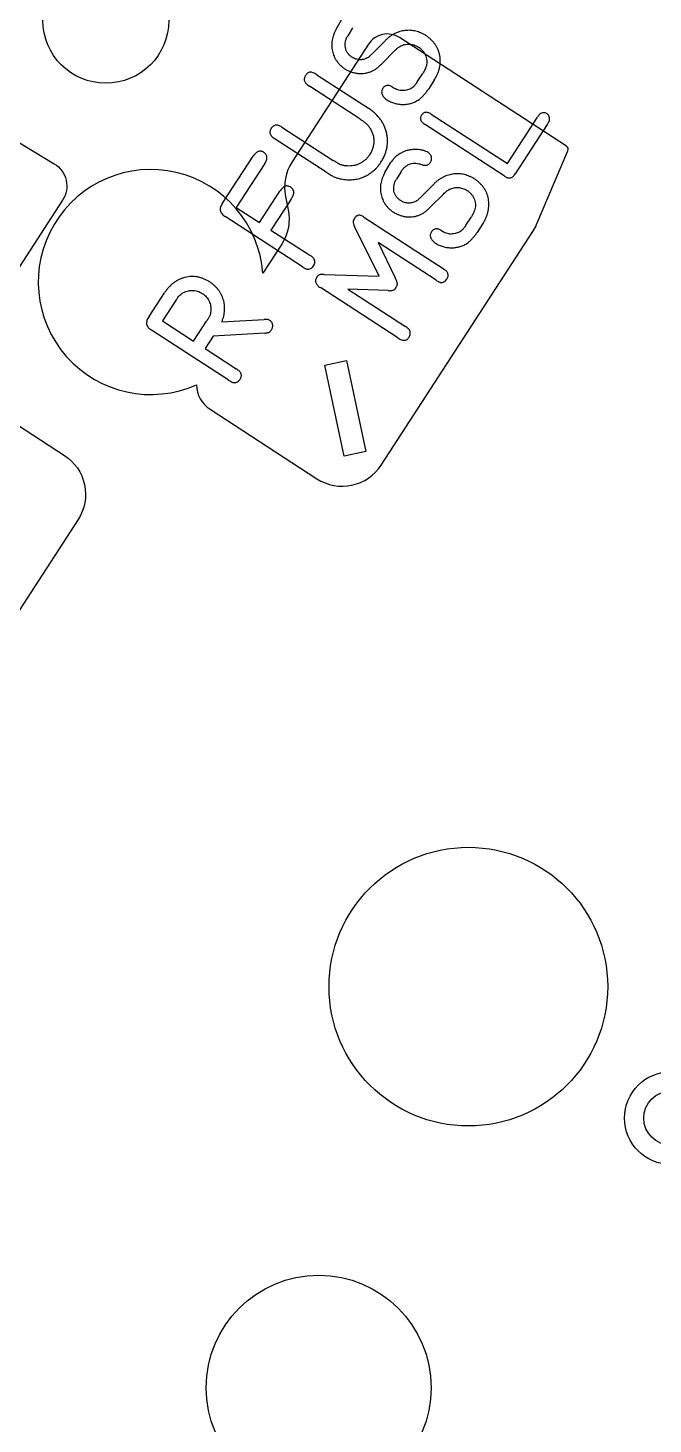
# Model space of a CAD drawing. Header units: millimetres. Extents: x -219 to 14, y 168 to 388.
# Drawn here: x -86.7 to -65.32, y 316.41 to 364.14 of the extents above; entities that cross this region are included whole.
import ezdxf

# ---------------------------------------------------------------- set-up
doc = ezdxf.new("R2010")
doc.units = ezdxf.units.MM
doc.layers.get('0').update_dxf_attribs({"linetype": 'CONTINUOUS'})

msp = doc.modelspace()

# ---------------------------------------------------------------- linework, layer by layer
for p, q in [((-76.156, 364.094), (-75.972, 364.41)), ((-75.595, 364.139), (-75.611, 364.115)), ((-75.611, 364.115), (-75.761, 363.873)), ((-74.915, 363.268), (-74.475, 363.713)), ((-74.148, 363.362), (-74.589, 362.921)), ((-76.817, 362.539), (-75.053, 361.393)), ((-73.383, 362.3), (-73.198, 362.584)), ((-72.802, 362.357), (-73.003, 362.047)), ((-75.35, 361.03), (-77.072, 362.147)), ((-74.245, 362.129), (-74.207, 362.103)), ((-70.417, 359.08), (-73.138, 360.846)), ((-72.912, 361.194), (-70.304, 359.501)), ((-70.304, 359.501), (-69.272, 361.09)), ((-68.947, 360.832), (-70.041, 359.146)), ((-76.5, 359.208), (-78.279, 360.362)), ((-78.015, 360.748), (-76.255, 359.605)), ((-80.04, 358.145), (-78.99, 359.76)), ((-78.6, 359.507), (-79.577, 358.002)), ((-74.493, 359.192), (-74.309, 359.509)), ((-74.309, 359.509), (-74.29, 359.536)), ((-73.948, 359.213), (-74.098, 358.972)), ((-73.932, 359.237), (-73.948, 359.213)), ((-78.778, 357.484), (-78.082, 358.555)), ((-73.252, 358.366), (-72.812, 358.812)), ((-72.485, 358.461), (-72.927, 358.019)), ((-79.577, 358.002), (-78.778, 357.484)), ((-77.7, 358.287), (-78.387, 357.23)), ((-77.311, 355.975), (-79.956, 357.692)), ((-75.208, 357.672), (-72.463, 355.889)), ((-71.72, 357.398), (-71.535, 357.682)), ((-78.387, 357.23), (-77.056, 356.366)), ((-74.69, 355.648), (-75.53, 357.352)), ((-72.582, 357.227), (-72.544, 357.201)), ((-71.139, 357.455), (-71.34, 357.145)), ((-72.74, 355.514), (-74.725, 356.803)), ((-74.725, 356.803), (-74.137, 355.593)), ((-76.571, 355.711), (-74.69, 355.648)), ((-82.553, 354.274), (-82.03, 355.079)), ((-74.047, 353.543), (-76.698, 355.263)), ((-74.385, 355.159), (-75.759, 355.211)), ((-75.759, 355.211), (-73.783, 353.927)), ((-81.629, 354.841), (-82.095, 354.124)), ((-82.095, 354.124), (-81.032, 353.434)), ((-80.066, 354.095), (-78.623, 354.17)), ((-79.848, 352.109), (-82.466, 353.808)), ((-81.032, 353.434), (-80.588, 354.116)), ((-78.595, 353.709), (-80.367, 353.601)), ((-80.367, 353.601), (-80.64, 353.18)), ((-80.64, 353.18), (-79.575, 352.488))]:
    msp.add_line(p, q)
for points in [[(-80.933, 351.94, 0.249492), (-80.471, 351.105), (-76.813, 348.73, 0.414214), (-74.617, 349.197), (-69.436, 357.175, 0.043403), (-69.307, 357.418), (-68.233, 359.941, 0.364262), (-68.281, 360.097), (-73.997, 363.809, 0.414214), (-75.051, 363.585), (-77.665, 359.559, 0.19666), (-77.889, 358.378), (-77.797, 357.924, -0.19666), (-78.021, 356.743), (-78.663, 355.754, 3.148613)], [(-88.611, 353.473, 0.414214), (-88.144, 351.277), (-85.45, 349.528, -0.414214), (-84.983, 347.332), (-91.187, 337.777, -0.414214), (-93.383, 337.31), (-96.927, 339.611, 0.414214), (-99.123, 339.144), (-107.414, 326.375, -0.414214), (-109.61, 325.908), (-112.181, 327.577, -0.414214), (-112.648, 329.773), (-92.056, 361.487, -0.404876), (-89.903, 361.981), (-85.794, 359.496, -0.423613), (-85.509, 358.251)]]:
    msp.add_lwpolyline(points, format="xyb", close=True)
msp.add_lwpolyline([(-76.544, 352.608), (-75.799, 352.767), (-75.138, 349.661), (-75.884, 349.503)], close=True)
for centre, radius in [((-84.033, 364.4), 2.153), ((-84.033, 364.4), 2.153), ((-71.638, 331.367), 4.763), ((-71.638, 331.367), 4.763), ((-64.714, 326.872), 1.587), ((-64.714, 326.872), 0.927), ((-76.756, 317.655), 3.846)]:
    msp.add_circle(centre, radius)
for points, knots in [([(-76.156, 364.094), (-76.172, 364.063), (-76.205, 364.002), (-76.244, 363.909), (-76.274, 363.815), (-76.296, 363.721), (-76.308, 363.628), (-76.309, 363.534), (-76.304, 363.44), (-76.288, 363.347), (-76.264, 363.256), (-76.231, 363.169), (-76.19, 363.086), (-76.141, 363.007), (-76.083, 362.934), (-76.019, 362.864), (-75.945, 362.8), (-75.891, 362.761), (-75.863, 362.741)], [0, 0, 0, 0, 0.0683814, 0.1342326, 0.198524, 0.2606935, 0.3219991, 0.3830705, 0.4438973, 0.5056688, 0.5670796, 0.6275874, 0.6873682, 0.747729, 0.8083504, 0.870166, 0.934001, 1, 1, 1, 1]), ([(-75.618, 363.139), (-75.647, 363.16), (-75.703, 363.201), (-75.77, 363.281), (-75.82, 363.368), (-75.847, 363.464), (-75.857, 363.565), (-75.845, 363.669), (-75.814, 363.773), (-75.779, 363.839), (-75.761, 363.873)], [0, 0, 0, 0, 0.129699, 0.250963, 0.369076, 0.488549, 0.609183, 0.731673, 0.861054, 1, 1, 1, 1]), ([(-73.085, 363.874), (-73.113, 363.891), (-73.17, 363.925), (-73.258, 363.967), (-73.347, 364.001), (-73.436, 364.029), (-73.527, 364.045), (-73.618, 364.057), (-73.711, 364.057), (-73.803, 364.051), (-73.895, 364.036), (-73.985, 364.014), (-74.073, 363.983), (-74.158, 363.945), (-74.241, 363.898), (-74.323, 363.845), (-74.401, 363.783), (-74.45, 363.737), (-74.475, 363.713)], [0, 0, 0, 0, 0.065995, 0.130262, 0.192676, 0.254053, 0.314151, 0.374557, 0.435265, 0.49621, 0.557413, 0.618187, 0.679031, 0.740776, 0.803132, 0.866769, 0.932378, 1, 1, 1, 1]), ([(-72.802, 362.357), (-72.782, 362.391), (-72.742, 362.46), (-72.692, 362.566), (-72.651, 362.671), (-72.623, 362.776), (-72.605, 362.882), (-72.597, 362.986), (-72.6, 363.091), (-72.614, 363.194), (-72.638, 363.296), (-72.671, 363.393), (-72.715, 363.485), (-72.77, 363.572), (-72.834, 363.656), (-72.908, 363.733), (-72.991, 363.808), (-73.053, 363.852), (-73.085, 363.874)], [0, 0, 0, 0, 0.070174, 0.1378, 0.202503, 0.265936, 0.327039, 0.387659, 0.447782, 0.508464, 0.568977, 0.627924, 0.687027, 0.746353, 0.806335, 0.868473, 0.932872, 1, 1, 1, 1]), ([(-74.915, 363.268), (-74.93, 363.253), (-74.957, 363.225), (-74.996, 363.187), (-75.032, 363.155), (-75.056, 363.137), (-75.066, 363.129)], [0, 0, 0, 0, 0.302919, 0.569251, 0.801778, 1, 1, 1, 1]), ([(-74.148, 363.362), (-74.132, 363.378), (-74.102, 363.408), (-74.058, 363.449), (-74.018, 363.482), (-73.991, 363.499), (-73.979, 363.507)], [0, 0, 0, 0, 0.3024107, 0.5681226, 0.8006313, 1, 1, 1, 1]), ([(-73.979, 363.507), (-73.954, 363.52), (-73.906, 363.544), (-73.828, 363.57), (-73.746, 363.583), (-73.662, 363.586), (-73.578, 363.577), (-73.496, 363.559), (-73.417, 363.528), (-73.368, 363.5), (-73.343, 363.485)], [0, 0, 0, 0, 0.12257, 0.244174, 0.366966, 0.493233, 0.620313, 0.746003, 0.871694, 1, 1, 1, 1]), ([(-73.343, 363.485), (-73.315, 363.465), (-73.26, 363.425), (-73.191, 363.349), (-73.134, 363.266), (-73.093, 363.175), (-73.066, 363.08), (-73.055, 362.983), (-73.061, 362.887), (-73.079, 362.826), (-73.088, 362.795)], [0, 0, 0, 0, 0.131369, 0.258837, 0.384038, 0.511975, 0.637825, 0.758189, 0.87814, 1, 1, 1, 1]), ([(-75.863, 362.741), (-75.829, 362.721), (-75.76, 362.68), (-75.649, 362.634), (-75.534, 362.602), (-75.416, 362.583), (-75.297, 362.578), (-75.181, 362.587), (-75.068, 362.609), (-74.996, 362.637), (-74.961, 362.651)], [0, 0, 0, 0, 0.1274508, 0.2540327, 0.3799176, 0.5074309, 0.6339409, 0.7569213, 0.8782407, 1, 1, 1, 1]), ([(-75.066, 363.129), (-75.087, 363.117), (-75.127, 363.093), (-75.194, 363.068), (-75.264, 363.054), (-75.337, 363.05), (-75.41, 363.056), (-75.482, 363.074), (-75.552, 363.1), (-75.596, 363.126), (-75.618, 363.139)], [0, 0, 0, 0, 0.121612, 0.242447, 0.362945, 0.488851, 0.614853, 0.740468, 0.867254, 1, 1, 1, 1]), ([(-74.961, 362.651), (-74.93, 362.665), (-74.867, 362.694), (-74.774, 362.754), (-74.681, 362.831), (-74.621, 362.89), (-74.589, 362.921)], [0, 0, 0, 0, 0.2160272, 0.4521657, 0.7134274, 1, 1, 1, 1]), ([(-73.088, 362.795), (-73.095, 362.78), (-73.11, 362.743), (-73.139, 362.689), (-73.167, 362.633), (-73.189, 362.599), (-73.198, 362.584)], [0, 0, 0, 0, 0.212682, 0.493091, 0.776251, 1, 1, 1, 1]), ([(-77.202, 362.514), (-77.212, 362.498), (-77.232, 362.468), (-77.247, 362.418), (-77.252, 362.371), (-77.243, 362.324), (-77.221, 362.278), (-77.182, 362.235), (-77.133, 362.188), (-77.093, 362.161), (-77.072, 362.147)], [0, 0, 0, 0, 0.126242, 0.2379, 0.341691, 0.442465, 0.551477, 0.677983, 0.826326, 1, 1, 1, 1]), ([(-76.817, 362.539), (-76.84, 362.553), (-76.881, 362.578), (-76.942, 362.608), (-76.998, 362.623), (-77.048, 362.628), (-77.093, 362.616), (-77.135, 362.595), (-77.172, 362.559), (-77.192, 362.53), (-77.202, 362.514)], [0, 0, 0, 0, 0.175634, 0.3279, 0.453405, 0.561199, 0.659972, 0.761159, 0.873011, 1, 1, 1, 1]), ([(-73.383, 362.3), (-73.396, 362.28), (-73.419, 362.243), (-73.457, 362.193), (-73.492, 362.151), (-73.517, 362.128), (-73.528, 362.117)], [0, 0, 0, 0, 0.30469, 0.56826, 0.801829, 1, 1, 1, 1]), ([(-74.565, 362.074), (-74.574, 362.058), (-74.591, 362.027), (-74.603, 361.975), (-74.604, 361.922), (-74.591, 361.87), (-74.566, 361.819), (-74.532, 361.77), (-74.486, 361.725), (-74.45, 361.699), (-74.431, 361.686)], [0, 0, 0, 0, 0.118909, 0.232606, 0.342759, 0.45914, 0.581235, 0.710433, 0.847594, 1, 1, 1, 1]), ([(-74.245, 362.129), (-74.26, 362.136), (-74.288, 362.151), (-74.333, 362.167), (-74.378, 362.173), (-74.423, 362.169), (-74.465, 362.157), (-74.504, 362.138), (-74.538, 362.11), (-74.556, 362.086), (-74.565, 362.074)], [0, 0, 0, 0, 0.138166, 0.267374, 0.391592, 0.514994, 0.635999, 0.752353, 0.874042, 1, 1, 1, 1]), ([(-74.167, 362.071), (-74.172, 362.075), (-74.186, 362.084), (-74.199, 362.096), (-74.207, 362.103)], [0, 0, 0, 0, 0.337311, 1, 1, 1, 1]), ([(-73.528, 362.117), (-73.551, 362.101), (-73.596, 362.067), (-73.673, 362.031), (-73.756, 362.007), (-73.842, 361.995), (-73.93, 361.994), (-74.015, 362.006), (-74.094, 362.032), (-74.143, 362.058), (-74.167, 362.071)], [0, 0, 0, 0, 0.123948, 0.246904, 0.372712, 0.502718, 0.632605, 0.757367, 0.878576, 1, 1, 1, 1]), ([(-73.322, 361.691), (-73.294, 361.715), (-73.236, 361.764), (-73.153, 361.849), (-73.074, 361.944), (-73.027, 362.012), (-73.003, 362.047)], [0, 0, 0, 0, 0.229679, 0.479398, 0.739657, 1, 1, 1, 1]), ([(-74.625, 359.549), (-74.601, 359.59), (-74.553, 359.67), (-74.496, 359.794), (-74.453, 359.919), (-74.421, 360.044), (-74.405, 360.17), (-74.4, 360.296), (-74.409, 360.423), (-74.432, 360.548), (-74.467, 360.672), (-74.514, 360.791), (-74.575, 360.905), (-74.645, 361.014), (-74.73, 361.117), (-74.826, 361.215), (-74.934, 361.308), (-75.013, 361.364), (-75.053, 361.393)], [0, 0, 0, 0, 0.067184, 0.131443, 0.193692, 0.254383, 0.314039, 0.373348, 0.432588, 0.493204, 0.553929, 0.614277, 0.674678, 0.736126, 0.798412, 0.863214, 0.930107, 1, 1, 1, 1]), ([(-74.431, 361.686), (-74.388, 361.661), (-74.303, 361.611), (-74.163, 361.562), (-74.02, 361.531), (-73.873, 361.521), (-73.726, 361.531), (-73.584, 361.563), (-73.447, 361.615), (-73.364, 361.665), (-73.322, 361.691)], [0, 0, 0, 0, 0.127253, 0.252347, 0.376096, 0.502812, 0.62837, 0.751743, 0.874653, 1, 1, 1, 1]), ([(-78.015, 360.748), (-78.034, 360.759), (-78.07, 360.781), (-78.124, 360.806), (-78.176, 360.818), (-78.225, 360.819), (-78.27, 360.809), (-78.31, 360.785), (-78.347, 360.752), (-78.366, 360.722), (-78.376, 360.707)], [0, 0, 0, 0, 0.160246, 0.301305, 0.426495, 0.540082, 0.645393, 0.753155, 0.868618, 1, 1, 1, 1]), ([(-75.35, 361.03), (-75.329, 361.017), (-75.29, 360.991), (-75.235, 360.952), (-75.187, 360.917), (-75.134, 360.875), (-75.078, 360.823), (-75.044, 360.775), (-75.027, 360.752)], [0, 0, 0, 0, 0.1765714, 0.3312615, 0.4688815, 0.5877579, 0.7996041, 1, 1, 1, 1]), ([(-73.237, 361.158), (-73.245, 361.145), (-73.26, 361.119), (-73.273, 361.077), (-73.274, 361.035), (-73.268, 360.994), (-73.249, 360.955), (-73.221, 360.918), (-73.184, 360.88), (-73.154, 360.858), (-73.138, 360.846)], [0, 0, 0, 0, 0.126924, 0.242718, 0.351139, 0.459469, 0.575157, 0.698742, 0.839735, 1, 1, 1, 1]), ([(-72.912, 361.194), (-72.929, 361.204), (-72.962, 361.223), (-73.011, 361.242), (-73.057, 361.253), (-73.101, 361.255), (-73.141, 361.244), (-73.177, 361.225), (-73.21, 361.196), (-73.228, 361.171), (-73.237, 361.158)], [0, 0, 0, 0, 0.1591056, 0.3011485, 0.4262346, 0.5402261, 0.6480633, 0.7568009, 0.8714536, 1, 1, 1, 1]), ([(-69.192, 361.193), (-69.198, 361.188), (-69.211, 361.177), (-69.228, 361.156), (-69.249, 361.127), (-69.264, 361.104), (-69.272, 361.09)], [0, 0, 0, 0, 0.187553, 0.376242, 0.625932, 1, 1, 1, 1]), ([(-68.953, 361.207), (-68.972, 361.217), (-69.01, 361.237), (-69.076, 361.241), (-69.14, 361.23), (-69.175, 361.205), (-69.192, 361.193)], [0, 0, 0, 0, 0.251389, 0.506278, 0.756676, 1, 1, 1, 1]), ([(-68.866, 360.975), (-68.863, 360.998), (-68.855, 361.041), (-68.869, 361.106), (-68.901, 361.164), (-68.935, 361.192), (-68.953, 361.207)], [0, 0, 0, 0, 0.259647, 0.500227, 0.736166, 1, 1, 1, 1]), ([(-68.947, 360.832), (-68.939, 360.844), (-68.924, 360.866), (-68.906, 360.895), (-68.891, 360.917), (-68.88, 360.936), (-68.87, 360.955), (-68.868, 360.969), (-68.866, 360.975)], [0, 0, 0, 0, 0.26677, 0.47526, 0.63411, 0.738474, 0.883794, 1, 1, 1, 1]), ([(-78.376, 360.707), (-78.385, 360.691), (-78.403, 360.662), (-78.419, 360.614), (-78.424, 360.568), (-78.417, 360.523), (-78.399, 360.479), (-78.369, 360.438), (-78.328, 360.398), (-78.296, 360.374), (-78.279, 360.362)], [0, 0, 0, 0, 0.132883, 0.253155, 0.363593, 0.471632, 0.58413, 0.707529, 0.844945, 1, 1, 1, 1]), ([(-75.027, 360.752), (-75.003, 360.716), (-74.957, 360.645), (-74.908, 360.528), (-74.878, 360.408), (-74.868, 360.284), (-74.876, 360.16), (-74.904, 360.037), (-74.949, 359.916), (-74.993, 359.841), (-75.016, 359.803)], [0, 0, 0, 0, 0.128008, 0.251583, 0.372956, 0.495252, 0.618288, 0.741521, 0.867983, 1, 1, 1, 1]), ([(-78.631, 359.885), (-78.647, 359.894), (-78.677, 359.911), (-78.726, 359.924), (-78.774, 359.925), (-78.82, 359.916), (-78.866, 359.893), (-78.909, 359.859), (-78.951, 359.814), (-78.977, 359.779), (-78.99, 359.76)], [0, 0, 0, 0, 0.124723, 0.238759, 0.348369, 0.45629, 0.57015, 0.695658, 0.839338, 1, 1, 1, 1]), ([(-78.6, 359.507), (-78.587, 359.526), (-78.563, 359.563), (-78.54, 359.621), (-78.526, 359.675), (-78.524, 359.725), (-78.533, 359.773), (-78.556, 359.815), (-78.588, 359.854), (-78.616, 359.874), (-78.631, 359.885)], [0, 0, 0, 0, 0.160822, 0.303607, 0.430121, 0.544897, 0.652145, 0.759141, 0.872467, 1, 1, 1, 1]), ([(-73.414, 359.983), (-73.459, 359.983), (-73.547, 359.984), (-73.678, 359.964), (-73.802, 359.928), (-73.919, 359.876), (-74.029, 359.81), (-74.128, 359.732), (-74.217, 359.641), (-74.266, 359.571), (-74.29, 359.536)], [0, 0, 0, 0, 0.131003, 0.257622, 0.382066, 0.507094, 0.631272, 0.753387, 0.87528, 1, 1, 1, 1]), ([(-73.012, 359.877), (-73.039, 359.892), (-73.095, 359.923), (-73.192, 359.953), (-73.3, 359.975), (-73.376, 359.98), (-73.414, 359.983)], [0, 0, 0, 0, 0.214499, 0.459554, 0.724968, 1, 1, 1, 1]), ([(-72.933, 359.549), (-72.925, 359.563), (-72.909, 359.591), (-72.896, 359.637), (-72.892, 359.682), (-72.898, 359.727), (-72.913, 359.771), (-72.938, 359.811), (-72.971, 359.847), (-72.998, 359.867), (-73.012, 359.877)], [0, 0, 0, 0, 0.13088, 0.253124, 0.37161, 0.491676, 0.612369, 0.734709, 0.86264, 1, 1, 1, 1]), ([(-75.782, 359.421), (-75.821, 359.424), (-75.896, 359.43), (-75.987, 359.456), (-76.058, 359.488), (-76.117, 359.52), (-76.184, 359.559), (-76.23, 359.589), (-76.255, 359.605)], [0, 0, 0, 0, 0.226132, 0.43652, 0.547971, 0.679244, 0.829318, 1, 1, 1, 1]), ([(-75.989, 358.976), (-75.955, 358.97), (-75.888, 358.957), (-75.787, 358.948), (-75.688, 358.946), (-75.59, 358.951), (-75.494, 358.963), (-75.4, 358.983), (-75.307, 359.011), (-75.216, 359.045), (-75.128, 359.086), (-75.044, 359.134), (-74.964, 359.188), (-74.887, 359.248), (-74.815, 359.314), (-74.747, 359.386), (-74.683, 359.465), (-74.645, 359.521), (-74.625, 359.549)], [0, 0, 0, 0, 0.065838, 0.12995, 0.192437, 0.254363, 0.31576, 0.376941, 0.437941, 0.499867, 0.561911, 0.622989, 0.684173, 0.745818, 0.807764, 0.870327, 0.934275, 1, 1, 1, 1]), ([(-75.016, 359.803), (-75.039, 359.771), (-75.083, 359.708), (-75.163, 359.625), (-75.251, 359.556), (-75.347, 359.499), (-75.449, 359.457), (-75.556, 359.43), (-75.668, 359.416), (-75.744, 359.419), (-75.782, 359.421)], [0, 0, 0, 0, 0.131544, 0.256888, 0.381153, 0.503473, 0.626123, 0.747433, 0.871755, 1, 1, 1, 1]), ([(-73.932, 359.237), (-73.911, 359.268), (-73.87, 359.327), (-73.794, 359.4), (-73.714, 359.456), (-73.626, 359.495), (-73.532, 359.513), (-73.432, 359.516), (-73.326, 359.499), (-73.256, 359.476), (-73.219, 359.464)], [0, 0, 0, 0, 0.136644, 0.262932, 0.380987, 0.495106, 0.610496, 0.730734, 0.859322, 1, 1, 1, 1]), ([(-73.219, 359.464), (-73.203, 359.459), (-73.172, 359.451), (-73.127, 359.445), (-73.085, 359.445), (-73.047, 359.453), (-73.012, 359.467), (-72.981, 359.487), (-72.954, 359.515), (-72.94, 359.538), (-72.933, 359.549)], [0, 0, 0, 0, 0.1540208, 0.2932556, 0.4178973, 0.5368468, 0.6468786, 0.7592904, 0.8769615, 1, 1, 1, 1]), ([(-76.5, 359.208), (-76.474, 359.191), (-76.426, 359.159), (-76.355, 359.117), (-76.291, 359.081), (-76.212, 359.043), (-76.113, 359.005), (-76.031, 358.986), (-75.989, 358.976)], [0, 0, 0, 0, 0.162315, 0.307729, 0.438789, 0.553049, 0.771641, 1, 1, 1, 1]), ([(-74.493, 359.192), (-74.51, 359.162), (-74.542, 359.101), (-74.581, 359.007), (-74.611, 358.914), (-74.633, 358.82), (-74.645, 358.726), (-74.646, 358.632), (-74.641, 358.538), (-74.625, 358.446), (-74.601, 358.355), (-74.568, 358.268), (-74.527, 358.185), (-74.479, 358.106), (-74.42, 358.032), (-74.356, 357.962), (-74.282, 357.898), (-74.228, 357.859), (-74.201, 357.839)], [0, 0, 0, 0, 0.0683814, 0.1342326, 0.198524, 0.2606935, 0.3219991, 0.3830705, 0.4438973, 0.5056688, 0.5670796, 0.6275874, 0.6873682, 0.747729, 0.8083504, 0.870166, 0.934001, 1, 1, 1, 1]), ([(-73.955, 358.237), (-73.984, 358.258), (-74.041, 358.3), (-74.107, 358.379), (-74.157, 358.466), (-74.184, 358.563), (-74.194, 358.664), (-74.182, 358.767), (-74.151, 358.872), (-74.116, 358.938), (-74.098, 358.972)], [0, 0, 0, 0, 0.129699, 0.250963, 0.369076, 0.488549, 0.609183, 0.731673, 0.861054, 1, 1, 1, 1]), ([(-71.422, 358.972), (-71.451, 358.989), (-71.507, 359.023), (-71.595, 359.066), (-71.684, 359.1), (-71.773, 359.127), (-71.864, 359.144), (-71.956, 359.155), (-72.048, 359.155), (-72.14, 359.149), (-72.232, 359.134), (-72.322, 359.112), (-72.41, 359.081), (-72.496, 359.043), (-72.579, 358.997), (-72.66, 358.943), (-72.738, 358.881), (-72.787, 358.835), (-72.812, 358.812)], [0, 0, 0, 0, 0.0659948, 0.1302618, 0.1926762, 0.254053, 0.3141514, 0.3745575, 0.4352648, 0.4962097, 0.5574126, 0.6181872, 0.6790314, 0.7407757, 0.8031316, 0.8667687, 0.9323776, 1, 1, 1, 1]), ([(-71.139, 357.455), (-71.119, 357.49), (-71.079, 357.558), (-71.029, 357.664), (-70.989, 357.769), (-70.96, 357.875), (-70.943, 357.98), (-70.934, 358.084), (-70.937, 358.189), (-70.951, 358.293), (-70.975, 358.394), (-71.009, 358.491), (-71.053, 358.584), (-71.107, 358.671), (-71.171, 358.754), (-71.245, 358.832), (-71.328, 358.906), (-71.39, 358.95), (-71.422, 358.972)], [0, 0, 0, 0, 0.070174, 0.1378, 0.202503, 0.265936, 0.327039, 0.387659, 0.447782, 0.508464, 0.568977, 0.627924, 0.687027, 0.746353, 0.806335, 0.868473, 0.932872, 1, 1, 1, 1]), ([(-70.417, 359.08), (-70.399, 359.067), (-70.366, 359.043), (-70.312, 359.02), (-70.26, 359.009), (-70.21, 359.01), (-70.163, 359.025), (-70.119, 359.054), (-70.077, 359.094), (-70.054, 359.128), (-70.041, 359.146)], [0, 0, 0, 0, 0.148439, 0.277754, 0.394678, 0.503287, 0.610856, 0.724856, 0.853841, 1, 1, 1, 1]), ([(-77.711, 358.692), (-77.727, 358.703), (-77.757, 358.722), (-77.807, 358.737), (-77.857, 358.739), (-77.905, 358.728), (-77.952, 358.703), (-77.997, 358.665), (-78.043, 358.615), (-78.069, 358.576), (-78.082, 358.555)], [0, 0, 0, 0, 0.124678, 0.235438, 0.340623, 0.446501, 0.558822, 0.687748, 0.833953, 1, 1, 1, 1]), ([(-77.612, 358.452), (-77.609, 358.476), (-77.602, 358.521), (-77.617, 358.588), (-77.654, 358.647), (-77.691, 358.677), (-77.711, 358.692)], [0, 0, 0, 0, 0.254544, 0.491372, 0.730048, 1, 1, 1, 1]), ([(-77.7, 358.287), (-77.688, 358.306), (-77.665, 358.34), (-77.64, 358.386), (-77.622, 358.421), (-77.616, 358.442), (-77.612, 358.452)], [0, 0, 0, 0, 0.377536, 0.644293, 0.838072, 1, 1, 1, 1]), ([(-72.485, 358.461), (-72.469, 358.477), (-72.439, 358.507), (-72.395, 358.547), (-72.355, 358.58), (-72.328, 358.598), (-72.316, 358.606)], [0, 0, 0, 0, 0.302411, 0.568123, 0.800631, 1, 1, 1, 1]), ([(-72.316, 358.606), (-72.291, 358.618), (-72.243, 358.643), (-72.165, 358.669), (-72.083, 358.681), (-71.999, 358.685), (-71.915, 358.675), (-71.833, 358.657), (-71.754, 358.626), (-71.705, 358.598), (-71.68, 358.584)], [0, 0, 0, 0, 0.12257, 0.244174, 0.366966, 0.493233, 0.620313, 0.746003, 0.871694, 1, 1, 1, 1]), ([(-71.68, 358.584), (-71.652, 358.563), (-71.597, 358.523), (-71.528, 358.448), (-71.471, 358.365), (-71.43, 358.273), (-71.403, 358.178), (-71.393, 358.082), (-71.398, 357.986), (-71.416, 357.924), (-71.425, 357.893)], [0, 0, 0, 0, 0.131369, 0.258837, 0.384038, 0.511975, 0.637825, 0.758189, 0.87814, 1, 1, 1, 1]), ([(-80.04, 358.145), (-80.056, 358.123), (-80.084, 358.083), (-80.113, 358.02), (-80.128, 357.958), (-80.125, 357.899), (-80.105, 357.841), (-80.071, 357.787), (-80.02, 357.736), (-79.978, 357.707), (-79.956, 357.692)], [0, 0, 0, 0, 0.145923, 0.274015, 0.386439, 0.493493, 0.603026, 0.718993, 0.850301, 1, 1, 1, 1]), ([(-73.403, 358.227), (-73.424, 358.215), (-73.465, 358.192), (-73.531, 358.167), (-73.601, 358.153), (-73.674, 358.148), (-73.747, 358.155), (-73.819, 358.172), (-73.889, 358.198), (-73.933, 358.224), (-73.955, 358.237)], [0, 0, 0, 0, 0.121612, 0.242447, 0.362945, 0.488851, 0.614853, 0.740468, 0.867254, 1, 1, 1, 1]), ([(-73.252, 358.366), (-73.267, 358.351), (-73.294, 358.324), (-73.333, 358.285), (-73.369, 358.254), (-73.393, 358.236), (-73.403, 358.227)], [0, 0, 0, 0, 0.302919, 0.569251, 0.801778, 1, 1, 1, 1]), ([(-73.298, 357.749), (-73.267, 357.763), (-73.204, 357.792), (-73.111, 357.852), (-73.018, 357.929), (-72.958, 357.988), (-72.927, 358.019)], [0, 0, 0, 0, 0.216027, 0.452166, 0.713427, 1, 1, 1, 1]), ([(-75.533, 357.622), (-75.545, 357.603), (-75.568, 357.567), (-75.576, 357.513), (-75.573, 357.471), (-75.563, 357.436), (-75.55, 357.395), (-75.537, 357.367), (-75.53, 357.352)], [0, 0, 0, 0, 0.233282, 0.442763, 0.55123, 0.677088, 0.828103, 1, 1, 1, 1]), ([(-75.208, 357.672), (-75.224, 357.682), (-75.256, 357.702), (-75.304, 357.725), (-75.351, 357.735), (-75.394, 357.735), (-75.435, 357.722), (-75.472, 357.699), (-75.506, 357.665), (-75.524, 357.637), (-75.533, 357.622)], [0, 0, 0, 0, 0.155255, 0.291579, 0.412642, 0.523484, 0.629654, 0.738626, 0.861022, 1, 1, 1, 1]), ([(-74.201, 357.839), (-74.166, 357.819), (-74.097, 357.779), (-73.986, 357.733), (-73.871, 357.701), (-73.753, 357.681), (-73.634, 357.676), (-73.518, 357.685), (-73.405, 357.708), (-73.333, 357.736), (-73.298, 357.749)], [0, 0, 0, 0, 0.1274508, 0.2540327, 0.3799176, 0.5074309, 0.6339409, 0.7569213, 0.8782407, 1, 1, 1, 1]), ([(-71.425, 357.893), (-71.432, 357.878), (-71.447, 357.842), (-71.476, 357.787), (-71.504, 357.731), (-71.526, 357.697), (-71.535, 357.682)], [0, 0, 0, 0, 0.212682, 0.493091, 0.776251, 1, 1, 1, 1]), ([(-72.902, 357.172), (-72.911, 357.156), (-72.928, 357.125), (-72.94, 357.073), (-72.941, 357.021), (-72.928, 356.969), (-72.904, 356.918), (-72.869, 356.869), (-72.823, 356.823), (-72.787, 356.798), (-72.768, 356.784)], [0, 0, 0, 0, 0.118909, 0.232606, 0.342759, 0.45914, 0.581235, 0.710433, 0.847594, 1, 1, 1, 1]), ([(-72.582, 357.227), (-72.597, 357.235), (-72.625, 357.25), (-72.67, 357.266), (-72.715, 357.271), (-72.76, 357.268), (-72.802, 357.255), (-72.841, 357.237), (-72.875, 357.208), (-72.893, 357.184), (-72.902, 357.172)], [0, 0, 0, 0, 0.138166, 0.267374, 0.391592, 0.514994, 0.635999, 0.752353, 0.874042, 1, 1, 1, 1]), ([(-72.504, 357.17), (-72.509, 357.173), (-72.523, 357.183), (-72.536, 357.194), (-72.544, 357.201)], [0, 0, 0, 0, 0.3373115, 1, 1, 1, 1]), ([(-71.865, 357.216), (-71.888, 357.199), (-71.933, 357.166), (-72.01, 357.129), (-72.093, 357.106), (-72.18, 357.093), (-72.267, 357.092), (-72.352, 357.105), (-72.432, 357.13), (-72.48, 357.156), (-72.504, 357.17)], [0, 0, 0, 0, 0.1239477, 0.2469042, 0.3727125, 0.5027178, 0.6326053, 0.7573672, 0.8785755, 1, 1, 1, 1]), ([(-71.72, 357.398), (-71.733, 357.378), (-71.757, 357.341), (-71.794, 357.291), (-71.829, 357.249), (-71.854, 357.226), (-71.865, 357.216)], [0, 0, 0, 0, 0.30469, 0.56826, 0.801829, 1, 1, 1, 1]), ([(-71.659, 356.79), (-71.631, 356.813), (-71.573, 356.863), (-71.49, 356.948), (-71.411, 357.042), (-71.364, 357.111), (-71.34, 357.145)], [0, 0, 0, 0, 0.229679, 0.479398, 0.739657, 1, 1, 1, 1]), ([(-72.768, 356.784), (-72.725, 356.759), (-72.64, 356.71), (-72.501, 356.66), (-72.357, 356.629), (-72.21, 356.62), (-72.063, 356.629), (-71.921, 356.662), (-71.784, 356.713), (-71.701, 356.764), (-71.659, 356.79)], [0, 0, 0, 0, 0.127253, 0.252347, 0.376096, 0.502812, 0.62837, 0.751743, 0.874653, 1, 1, 1, 1]), ([(-76.935, 356.267), (-76.941, 356.275), (-76.952, 356.291), (-76.977, 356.313), (-77.012, 356.336), (-77.04, 356.355), (-77.056, 356.366)], [0, 0, 0, 0, 0.188152, 0.36832, 0.619021, 1, 1, 1, 1]), ([(-76.927, 356.003), (-76.916, 356.025), (-76.893, 356.068), (-76.883, 356.129), (-76.889, 356.176), (-76.897, 356.209), (-76.914, 356.24), (-76.928, 356.258), (-76.935, 356.267)], [0, 0, 0, 0, 0.260653, 0.512239, 0.635801, 0.756856, 0.8762, 1, 1, 1, 1]), ([(-80.486, 355.459), (-80.52, 355.479), (-80.587, 355.519), (-80.691, 355.566), (-80.795, 355.603), (-80.9, 355.628), (-81.005, 355.642), (-81.11, 355.644), (-81.216, 355.635), (-81.321, 355.614), (-81.424, 355.583), (-81.524, 355.542), (-81.619, 355.49), (-81.711, 355.428), (-81.798, 355.356), (-81.879, 355.273), (-81.958, 355.181), (-82.006, 355.114), (-82.03, 355.079)], [0, 0, 0, 0, 0.066973, 0.130798, 0.192516, 0.252737, 0.311919, 0.370508, 0.42962, 0.489933, 0.550435, 0.610788, 0.671641, 0.733202, 0.796041, 0.861499, 0.929372, 1, 1, 1, 1]), ([(-77.311, 355.975), (-77.292, 355.963), (-77.261, 355.943), (-77.221, 355.917), (-77.188, 355.902), (-77.167, 355.897), (-77.157, 355.895)], [0, 0, 0, 0, 0.383777, 0.632586, 0.813059, 1, 1, 1, 1]), ([(-77.157, 355.895), (-77.134, 355.893), (-77.09, 355.891), (-77.028, 355.912), (-76.971, 355.948), (-76.942, 355.984), (-76.927, 356.003)], [0, 0, 0, 0, 0.250903, 0.48689, 0.729329, 1, 1, 1, 1]), ([(-76.816, 355.625), (-76.827, 355.608), (-76.846, 355.578), (-76.862, 355.528), (-76.867, 355.48), (-76.857, 355.433), (-76.836, 355.387), (-76.801, 355.343), (-76.755, 355.301), (-76.718, 355.276), (-76.698, 355.263)], [0, 0, 0, 0, 0.131363, 0.247704, 0.354167, 0.460184, 0.572987, 0.698011, 0.838777, 1, 1, 1, 1]), ([(-76.571, 355.711), (-76.587, 355.712), (-76.618, 355.713), (-76.661, 355.711), (-76.698, 355.708), (-76.737, 355.697), (-76.782, 355.673), (-76.804, 355.641), (-76.816, 355.625)], [0, 0, 0, 0, 0.180134, 0.33639, 0.467656, 0.579524, 0.780795, 1, 1, 1, 1]), ([(-74.112, 355.266), (-74.105, 355.277), (-74.091, 355.298), (-74.076, 355.332), (-74.067, 355.365), (-74.065, 355.399), (-74.072, 355.437), (-74.088, 355.481), (-74.108, 355.535), (-74.127, 355.573), (-74.137, 355.593)], [0, 0, 0, 0, 0.11479, 0.216829, 0.313114, 0.402301, 0.506757, 0.63991, 0.804363, 1, 1, 1, 1]), ([(-72.588, 355.435), (-72.568, 355.435), (-72.528, 355.435), (-72.47, 355.46), (-72.416, 355.499), (-72.388, 355.536), (-72.372, 355.556)], [0, 0, 0, 0, 0.231012, 0.460822, 0.711885, 1, 1, 1, 1]), ([(-72.372, 355.556), (-72.364, 355.571), (-72.347, 355.599), (-72.332, 355.645), (-72.328, 355.69), (-72.334, 355.733), (-72.352, 355.775), (-72.379, 355.815), (-72.417, 355.854), (-72.447, 355.877), (-72.463, 355.889)], [0, 0, 0, 0, 0.132576, 0.252169, 0.363846, 0.475345, 0.587061, 0.708262, 0.846159, 1, 1, 1, 1]), ([(-81.418, 355.068), (-81.392, 355.083), (-81.34, 355.113), (-81.255, 355.144), (-81.168, 355.162), (-81.077, 355.168), (-80.988, 355.161), (-80.899, 355.143), (-80.814, 355.111), (-80.762, 355.08), (-80.735, 355.065)], [0, 0, 0, 0, 0.125904, 0.249604, 0.372836, 0.49813, 0.624034, 0.747355, 0.872016, 1, 1, 1, 1]), ([(-80.066, 354.095), (-80.054, 354.127), (-80.029, 354.191), (-80.001, 354.288), (-79.982, 354.385), (-79.97, 354.48), (-79.969, 354.575), (-79.975, 354.669), (-79.99, 354.763), (-80.015, 354.855), (-80.047, 354.944), (-80.086, 355.031), (-80.134, 355.112), (-80.188, 355.191), (-80.252, 355.264), (-80.322, 355.334), (-80.4, 355.4), (-80.457, 355.439), (-80.486, 355.459)], [0, 0, 0, 0, 0.066714, 0.131686, 0.194568, 0.256276, 0.316622, 0.377186, 0.437587, 0.498732, 0.559614, 0.620242, 0.681007, 0.741738, 0.803735, 0.867258, 0.932516, 1, 1, 1, 1]), ([(-74.385, 355.159), (-74.366, 355.158), (-74.332, 355.156), (-74.283, 355.159), (-74.243, 355.165), (-74.199, 355.178), (-74.151, 355.209), (-74.126, 355.246), (-74.112, 355.266)], [0, 0, 0, 0, 0.180712, 0.334806, 0.465176, 0.571568, 0.77288, 1, 1, 1, 1]), ([(-72.74, 355.514), (-72.722, 355.502), (-72.691, 355.482), (-72.649, 355.459), (-72.617, 355.443), (-72.597, 355.437), (-72.588, 355.435)], [0, 0, 0, 0, 0.376872, 0.644344, 0.837041, 1, 1, 1, 1]), ([(-81.629, 354.841), (-81.611, 354.868), (-81.578, 354.917), (-81.527, 354.981), (-81.475, 355.03), (-81.437, 355.055), (-81.418, 355.068)], [0, 0, 0, 0, 0.314981, 0.565702, 0.782137, 1, 1, 1, 1]), ([(-80.735, 355.065), (-80.71, 355.047), (-80.661, 355.012), (-80.597, 354.948), (-80.543, 354.878), (-80.499, 354.8), (-80.467, 354.718), (-80.447, 354.632), (-80.437, 354.545), (-80.442, 354.486), (-80.444, 354.456)], [0, 0, 0, 0, 0.129781, 0.254908, 0.378839, 0.503945, 0.629035, 0.750834, 0.874122, 1, 1, 1, 1]), ([(-82.553, 354.274), (-82.569, 354.25), (-82.598, 354.206), (-82.628, 354.136), (-82.642, 354.071), (-82.64, 354.008), (-82.62, 353.95), (-82.583, 353.896), (-82.531, 353.848), (-82.488, 353.822), (-82.466, 353.808)], [0, 0, 0, 0, 0.15384, 0.286948, 0.403942, 0.512601, 0.619501, 0.731605, 0.857209, 1, 1, 1, 1]), ([(-80.444, 354.456), (-80.447, 354.43), (-80.454, 354.377), (-80.476, 354.313), (-80.501, 354.261), (-80.525, 354.217), (-80.554, 354.168), (-80.577, 354.134), (-80.588, 354.116)], [0, 0, 0, 0, 0.211545, 0.424762, 0.540077, 0.67459, 0.828575, 1, 1, 1, 1]), ([(-78.587, 354.174), (-78.595, 354.172), (-78.606, 354.17), (-78.618, 354.17), (-78.623, 354.17)], [0, 0, 0, 0, 0.617839, 1, 1, 1, 1]), ([(-78.426, 354.143), (-78.437, 354.149), (-78.46, 354.162), (-78.499, 354.174), (-78.542, 354.178), (-78.572, 354.175), (-78.587, 354.174)], [0, 0, 0, 0, 0.226314, 0.465329, 0.719634, 1, 1, 1, 1]), ([(-78.369, 353.82), (-78.36, 353.834), (-78.345, 353.862), (-78.33, 353.907), (-78.324, 353.952), (-78.328, 353.997), (-78.34, 354.04), (-78.361, 354.079), (-78.389, 354.115), (-78.414, 354.133), (-78.426, 354.143)], [0, 0, 0, 0, 0.1357253, 0.2612903, 0.3841016, 0.5061058, 0.628917, 0.7478512, 0.870992, 1, 1, 1, 1]), ([(-78.595, 353.709), (-78.58, 353.71), (-78.552, 353.711), (-78.513, 353.717), (-78.48, 353.726), (-78.443, 353.74), (-78.402, 353.77), (-78.38, 353.803), (-78.369, 353.82)], [0, 0, 0, 0, 0.167856, 0.314748, 0.444139, 0.555043, 0.763862, 1, 1, 1, 1]), ([(-73.653, 353.816), (-73.66, 353.825), (-73.674, 353.843), (-73.7, 353.869), (-73.737, 353.898), (-73.766, 353.916), (-73.783, 353.927)], [0, 0, 0, 0, 0.195455, 0.39503, 0.648136, 1, 1, 1, 1]), ([(-73.665, 353.566), (-73.654, 353.587), (-73.632, 353.628), (-73.62, 353.695), (-73.624, 353.761), (-73.644, 353.798), (-73.653, 353.816)], [0, 0, 0, 0, 0.267711, 0.527757, 0.774207, 1, 1, 1, 1]), ([(-74.047, 353.543), (-74.026, 353.529), (-73.987, 353.504), (-73.927, 353.477), (-73.871, 353.462), (-73.82, 353.458), (-73.773, 353.467), (-73.731, 353.488), (-73.693, 353.521), (-73.674, 353.55), (-73.665, 353.566)], [0, 0, 0, 0, 0.1706604, 0.3173767, 0.4467148, 0.5599371, 0.6637977, 0.7671078, 0.8771724, 1, 1, 1, 1]), ([(-79.444, 352.128), (-79.434, 352.143), (-79.415, 352.172), (-79.399, 352.22), (-79.396, 352.268), (-79.408, 352.314), (-79.431, 352.36), (-79.467, 352.405), (-79.517, 352.448), (-79.555, 352.474), (-79.575, 352.488)], [0, 0, 0, 0, 0.124646, 0.23419, 0.339077, 0.444245, 0.558359, 0.685896, 0.832567, 1, 1, 1, 1]), ([(-79.848, 352.109), (-79.829, 352.096), (-79.799, 352.076), (-79.76, 352.052), (-79.734, 352.036), (-79.719, 352.03), (-79.713, 352.027)], [0, 0, 0, 0, 0.428028, 0.697539, 0.863684, 1, 1, 1, 1]), ([(-79.713, 352.027), (-79.701, 352.023), (-79.677, 352.014), (-79.639, 352.012), (-79.601, 352.014), (-79.565, 352.026), (-79.529, 352.042), (-79.498, 352.066), (-79.468, 352.094), (-79.452, 352.116), (-79.444, 352.128)], [0, 0, 0, 0, 0.123486, 0.242589, 0.362825, 0.484354, 0.610953, 0.735309, 0.865134, 1, 1, 1, 1])]:
    msp.add_open_spline(points, degree=3, knots=knots)

doc.saveas('drawing.dxf')
